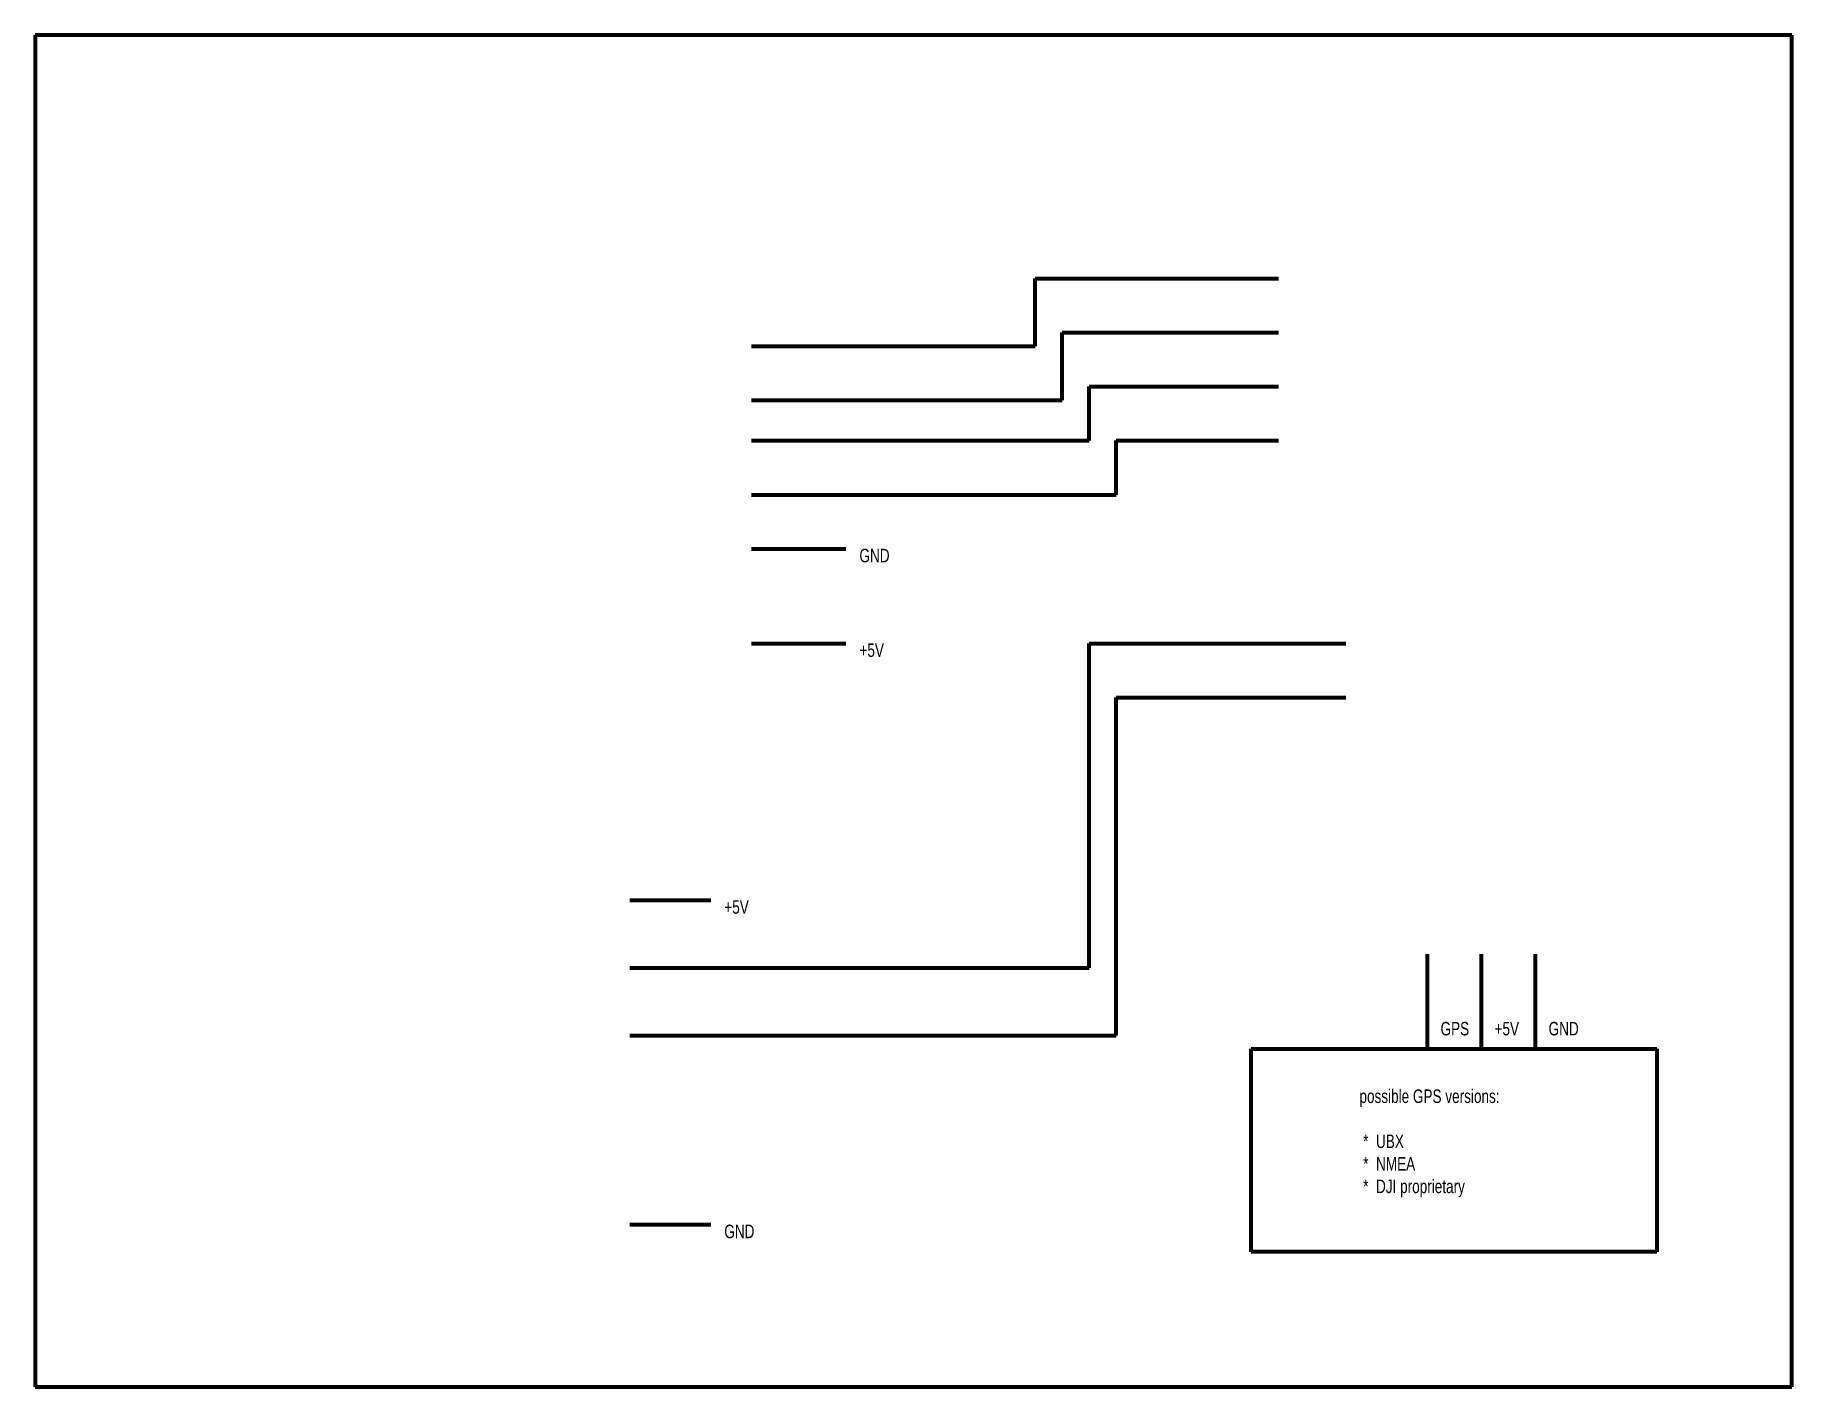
# Model space of a CAD drawing. Header units: millimetres. Extents: x 300 to 1600, y 100 to 1100.
import ezdxf

# ---------------------------------------------------------------- set-up
doc = ezdxf.new("R2010")
doc.units = ezdxf.units.MM
doc.layers.get('0').update_dxf_attribs({"linetype": 'CONTINUOUS', "lineweight": 0})
doc.styles.get("Standard").update_dxf_attribs({"font": 'txt', "width": 0.75})

msp = doc.modelspace()

# ---------------------------------------------------------------- linework, layer by layer
at = {"color": 7, "linetype": 'CONTINUOUS', "lineweight": 200}
for p, q in [((1600, 1100), (300, 1100)), ((300, 1100), (300, 100)), ((1600, 100), (1600, 1100)), ((830, 720), (900, 720)), ((1410, 420), (1410, 350)), ((1200, 350), (1500, 350)), ((1200, 200), (1200, 350)), ((1500, 350), (1500, 200)), ((740, 220), (800, 220)), ((1500, 200), (1200, 200)), ((300, 100), (1600, 100))]:
    msp.add_line(p, q, dxfattribs=at)
at = {"color": 4, "linetype": 'CONTINUOUS', "lineweight": 200}
for p, q in [((1040, 870), (1040, 920)), ((1040, 920), (1220, 920)), ((1060, 830), (1060, 880)), ((1060, 880), (1220, 880)), ((830, 870), (1040, 870)), ((1080, 800), (1080, 840)), ((1080, 840), (1220, 840)), ((830, 830), (1060, 830)), ((830, 800), (1080, 800)), ((1100, 760), (1100, 800)), ((1100, 800), (1220, 800)), ((830, 760), (1100, 760)), ((1080, 410), (1080, 650)), ((1080, 650), (1270, 650)), ((1100, 360), (1100, 610)), ((1100, 610), (1270, 610)), ((740, 410), (1080, 410)), ((740, 360), (1100, 360))]:
    msp.add_line(p, q, dxfattribs=at)
at = {"color": 1, "linetype": 'CONTINUOUS', "lineweight": 200}
for p, q in [((830, 650), (900, 650)), ((740, 460), (800, 460)), ((1370, 420), (1370, 350))]:
    msp.add_line(p, q, dxfattribs=at)
at = {"color": 2, "linetype": 'CONTINUOUS', "lineweight": 200}
msp.add_line((1330, 420), (1330, 350), dxfattribs=at)

# ---------------------------------------------------------------- texts
at = {"color": 7, "linetype": 'CONTINUOUS', "lineweight": 200, "char_height": 10, "width": 100, "attachment_point": 1}
for s, insert in [('GND', (910, 720)), ('GND', (1420, 370)), ('possible GPS versions:\\P\\P *  UBX\\P *  NMEA\\P *  DJI proprietary', (1280, 320)), ('GND', (810, 220))]:
    msp.add_mtext(s, dxfattribs=dict(at, insert=insert))
at = {"color": 1, "linetype": 'CONTINUOUS', "lineweight": 200, "char_height": 10, "width": 100, "attachment_point": 1}
for insert in [(910, 650), (810, 460), (1380, 370)]:
    msp.add_mtext('+5V', dxfattribs=dict(at, insert=insert))
at = {"color": 2, "linetype": 'CONTINUOUS', "lineweight": 200, "insert": (1340, 370), "char_height": 10, "width": 100, "attachment_point": 1}
msp.add_mtext('GPS', dxfattribs=at)

doc.saveas('drawing.dxf')
